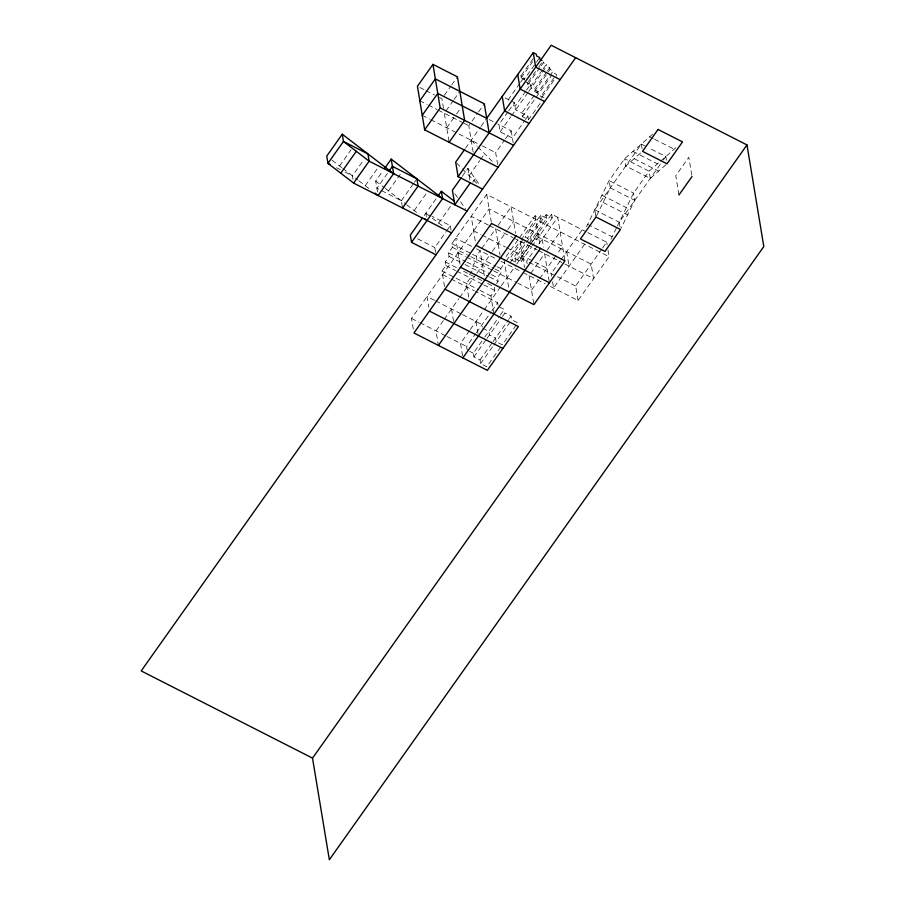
<?xml version="1.0" encoding="UTF-8"?>
<svg xmlns="http://www.w3.org/2000/svg" width="905" height="905" viewBox="0 0 905 905"><rect width="100%" height="100%" fill="white"/><g stroke="black" fill="none" stroke-linecap="round" stroke-linejoin="round"><path stroke-width="0.68" stroke-dasharray="4.53 3.39" d="M586.429 226.793L609.088 180.627L624.608 158.726L652.822 134.019M596.576 215.831L610.298 187.889L609.088 180.627L633.568 193.082L634.767 200.344L621.045 228.286M610.898 239.259L616.871 227.11M617.459 225.888L633.568 193.082L649.089 171.181L659.53 162.04M339.579 165.954L351.016 149.823M353.018 179.45L352.418 175.819L363.855 159.676M365.258 185.672L377.509 168.387M377.498 191.905L375.699 181.023L383.041 170.649M387.51 173.296L376.899 188.274L401.368 200.74L402.374 206.781M444.366 95.285L450.894 86.066M451.719 84.912L457.432 76.835M388.539 190.876L400.779 173.59M453.303 100.579L444.321 113.261L449.129 142.289M454.118 99.426L459.831 91.36M446.719 127.775L455.701 115.093M456.527 113.94L460.611 108.181M401.368 200.74L413.619 183.444M414.445 182.29L416.888 178.839M473.168 152.108L468.79 125.716L471.245 122.254M472.059 121.1L477.772 113.035M478.598 111.881L484.311 103.815M414.207 210.594L426.459 193.308M465.475 148.307L480.182 127.56M480.996 126.406L486.709 118.329M533.056 58.802L520.805 76.088L521.11 77.909L524.165 79.459L535.602 63.327M521.11 77.909L532.536 61.766M424.219 215.503L436.47 198.206M519.787 83.407L508.35 99.55L508.949 103.181M520.601 82.253L523.871 77.649L520.194 75.782M536.416 62.174L539.685 57.558M528.339 81.676L538.147 67.852M538.961 66.699L543.045 60.929L543.339 62.75L540.896 66.212M462.206 176.43L467.919 168.364L480.114 185.649M507.931 111.881L498.949 124.562L500.148 131.825L512.388 138.046L524.64 120.761M508.757 110.727L514.47 102.661L504.673 97.683M542.321 70.07L530.884 86.201L527.83 84.651L540.081 67.355M525.692 91.303L515.069 106.292L511.393 104.426M526.506 90.161L530.59 84.391L524.47 81.28M543.136 68.916L546.405 64.312L543.339 62.75M469.118 175.627L479.74 160.638M480.555 159.484L484.639 153.726M500.148 131.825L510.771 116.836M511.585 115.682L527.92 92.627M528.735 91.484L546.699 66.122L546.405 64.312M438.687 223.049L451.753 204.609M546.496 72.287L534.244 89.584L534.55 91.394L537.604 92.955L553.125 71.054L550.059 69.493L549.765 67.683L546.699 66.122M547.31 71.133L549.765 67.683M534.55 91.394L550.059 69.493M472.783 182.199L475.238 178.738M530.59 84.391L531.19 88.023L537.31 91.134L521.789 113.035L522.389 116.666L528.509 119.777L541.575 101.337M497.637 164.574L495.669 152.696L504.651 140.015M505.476 138.861L511.189 130.795L497.727 123.94M522.389 116.666L551.79 75.172M554.03 77.875L540.964 96.326L541.269 98.136M435.61 252.393L434.807 247.551L446.244 231.42M447.059 230.266L450.328 225.65L431.968 216.306M525.454 119.607L527.909 116.145L515.669 109.924L514.47 102.661M542.084 96.982L554.335 79.697M444.525 286.534L441.968 271.025L445.837 265.55L445.237 261.918L449.118 256.443L448.518 252.812L452.398 247.337L451.799 243.705L486.709 194.439L609.088 256.726L578.057 300.528L549.912 286.206M413.28 329.013L411.526 318.458L489.119 208.953L562.537 246.33L556.824 254.396M481.788 248.389L495.669 228.795L500.035 255.187M498.123 225.334L511.189 206.894L515.556 233.286M472.048 271.093L469.718 274.373L470.317 278.005L466.437 283.48L469.005 298.989M443.36 320.54L436.006 330.913L438.19 344.115M444.174 319.386L458.869 298.639M459.695 297.485L476.019 274.43M476.845 273.276L491.539 252.529M492.354 251.375L507.06 230.628M507.875 229.474L513.588 221.408M517.909 239.927L504.028 259.52L509.436 292.191M519.549 237.619L535.059 215.718L541.179 218.84L527.298 238.434M496.517 283.548L498.067 281.365L497.467 277.733L501.347 272.258L500.748 268.627L504.628 263.151M506.257 260.844L520.149 241.25L537.276 249.972M520.963 240.097L535.658 219.349M522.615 240.572L509.549 259.011L515.669 262.122L527.909 244.836M528.735 243.683L546.699 218.32L540.579 215.209L525.058 237.11L531.178 240.221L530.579 236.59L536.699 239.712L536.099 236.081L591.169 264.113L593.567 278.627L562.978 263.05M510.149 262.642L524.843 241.895M515.669 262.122L515.058 258.491L525.681 243.513M526.495 242.359L546.1 214.689L552.22 217.811L532.615 245.47M493.915 314.092L490.917 295.946L494.797 290.471L494.198 286.84L486.845 283.095M515.058 258.491L521.178 261.613L520.579 257.982L529.561 245.3M530.387 244.146L551.62 214.18L585.886 231.623M469.469 330.687L460.487 343.368L462.885 357.894M470.283 329.544L483.349 311.094M484.164 309.94L500.499 286.896M501.313 285.742L516.02 264.995M516.834 263.841L531.529 243.094M532.344 241.94L538.068 233.875M521.178 261.613L531.801 246.624M527.14 263.728L526.699 261.093L557.729 217.291L564.946 260.844M467.206 350.111L466.595 346.491L475.589 333.809M476.403 332.655L491.098 311.908M491.913 310.754L497.637 302.689L475.6 291.467M500.646 347.124L486.754 366.717L480.646 363.606L480.035 359.975L473.926 356.864L473.315 353.233L483.937 338.244M484.752 337.09L499.458 316.343M500.273 315.189L504.357 309.431L498.236 306.32M530.737 273.31L544.618 253.705L549.211 281.421M547.073 250.255L560.138 231.816M473.926 356.864L486.166 339.567M486.992 338.413L501.687 317.666M502.501 316.512L504.956 313.062L504.357 309.431M480.035 359.975L492.286 342.69M493.101 341.536L508.621 319.635M509.436 318.481L511.076 316.173L504.956 313.062M538.86 279.758L531.506 290.132L518.045 283.276M539.674 278.604L556.009 255.549M480.646 363.606L492.886 346.31M493.711 345.156L510.861 320.958M595.773 215.831L594.777 209.79L641.328 144.087L647.448 147.198M560.161 260.878L551.179 273.548L551.609 276.195M560.976 259.724L582.209 229.757L582.65 232.393M584.619 244.271L553.577 288.073L552.491 281.466M620.049 227.087L619.246 222.245L662.539 161.158M663.354 160.004L665.797 156.542L648.67 147.82M578.057 300.528L575.648 286.014L601.78 249.124M602.606 247.97L606.689 242.212L587.107 232.246M665.956 164.721L650.288 178.443L625.808 165.988L641.487 152.255M660.582 161.124L677.302 146.474M649.688 136.768L653.353 138.635M654.587 139.257L674.157 149.223M544.029 97.876L537.909 94.765L537.31 91.134M632.968 151.407L657.449 163.862M634.167 158.669L658.648 171.124M489.164 119.584L496.506 123.318M419.886 87.525L424.784 90.014M426.006 90.647L434.57 95.002M439.468 97.491L441.912 98.736L443.88 110.614M610.298 187.889L634.767 200.344M419.841 100.794L427.183 104.539M428.404 105.161L436.979 109.516M438.201 110.139L462.67 122.605M463.903 123.227L468.79 125.716M601.938 195.209L626.407 207.664M603.137 202.471L627.606 214.926M422.25 115.32L429.592 119.053M430.814 119.675L480.985 145.219M482.207 145.841L495.669 152.696M594.777 209.79L619.246 222.245M587.617 224.361L612.097 236.827M488.327 225.051L471.2 216.34L475.566 242.732M489.548 225.684L512.807 237.517M514.029 238.139L518.927 240.628M538.498 250.595L561.756 262.427M473.598 230.854L480.94 234.587M482.161 235.209L505.42 247.054M506.642 247.676L547.027 268.231M520.579 257.982L526.699 261.093M529.154 262.337L575.648 286.014M336.513 167.719L340.19 169.586M345.077 172.074L352.418 175.819M426.447 216.827L425.848 213.195L430.746 215.684M471.584 246.33L455.679 238.23L460.045 264.633M476.483 248.83L496.064 258.796M500.951 261.285L521.766 271.873M522.988 272.495L545.014 283.706M451.799 243.705L471.381 253.672M472.602 254.305L495.85 266.138M497.083 266.76L500.748 268.627M452.398 247.337L469.537 256.058M470.758 256.681L494.006 268.525M495.227 269.147L501.347 272.258M458.077 252.755L465.419 256.488M466.652 257.111L492.343 270.199M493.576 270.821L516.823 282.654M448.518 252.812L465.656 261.534M466.878 262.156L490.125 274M491.347 274.622L497.467 277.733M417.669 238.83L434.807 247.551M449.118 256.443L463.801 263.921M465.034 264.543L488.281 276.376M489.503 276.998L498.067 281.365M445.237 261.918L457.478 268.151M463.598 271.262L481.958 280.607M445.837 265.55L455.634 270.527M456.855 271.149L482.557 284.238M483.779 284.86L494.797 290.471M441.968 271.025L478.677 289.713M479.899 290.335L490.917 295.946M442.568 274.656L449.909 278.389M451.131 279.012L474.378 290.844M434.389 300.29L427.047 296.557L428.8 307.112M435.61 300.913L461.312 313.99M462.534 314.623L482.116 324.59L482.512 327.01M482.716 328.21L488.836 331.332L489.435 334.963L495.555 338.074L496.155 341.705L502.275 344.816L517.796 322.915L511.676 319.804L511.076 316.173M411.526 318.458L418.868 322.191M420.101 322.814L445.792 335.891M447.025 336.513L466.595 346.491M469.65 351.366L473.315 353.233M425.848 213.195L431.199 217.302M432.273 218.128L442.964 226.341M375.699 181.023L384.252 187.595M385.326 188.41L405.655 204.021M406.718 204.847L418.495 213.874M332.09 160.208L341.728 167.606M342.791 168.421L357.769 179.925M358.844 180.751L369.545 188.964M471.2 140.23L476.958 146.01M477.919 146.983L494.232 163.353M456.64 163.092L461.437 167.911M462.398 168.873L477.761 184.292M454.842 193.727L458.1 198.331M460.532 201.792L465.419 208.704M691.782 175.185L688.818 157.3L675.786 175.694L678.976 194.948M665.797 156.542L666.408 160.174M650.288 178.443L649.089 171.181L624.608 158.726L625.808 165.988M641.328 144.087L642.131 148.929M606.689 242.212L607.119 244.848M608.002 250.131L609.088 256.726M556.779 76.235L556.485 74.425L553.419 72.864L553.125 71.054M566.688 251.658L569.098 266.172M551.62 214.18L552.22 217.811M527.524 82.83L527.83 84.651M523.871 77.649L524.267 80.07M546.1 214.689L546.699 218.32M527.909 116.145L528.509 119.777M540.579 215.209L541.179 218.84M542.219 239.192L543.532 247.11M535.059 215.718L540.036 245.753M511.189 130.795L513.192 142.888M529.108 275.606L533.916 304.646M520.149 241.25L524.515 267.642M486.709 194.439L491.302 222.155M497.637 302.689L498.033 305.109M467.919 168.364L469.887 180.242M484.299 275.765L480.148 250.696L476.279 256.172L476.878 259.803L472.998 265.278L473.598 268.898M475.996 321.467L478.179 334.669M450.328 225.65L451.12 230.492M451.527 309.012L453.925 323.526"/><path stroke-width="1.36" d="M374.885 193.07L378.098 195.537L393.618 173.636L342.26 134.2L326.75 156.101L327.949 163.364L353.629 183.082L451.527 232.913M340.789 173.217L356.298 151.316M449.129 142.289L464.638 120.388L457.432 76.835L432.952 64.379L417.443 86.28L424.649 129.834L498.078 167.21M353.629 183.082L369.138 161.18L367.939 153.918L343.459 141.463L342.26 134.2M419.841 100.794L435.362 78.893L484.311 103.815L489.119 132.854M384.682 168.341L391.209 159.122L442.568 198.557L411.537 242.348L436.006 254.814M422.25 115.32L437.76 93.419L486.709 118.329L533.26 52.637L536.326 54.187L536.62 56.008L539.685 57.558L539.98 59.379L542.027 60.42M389.15 170.988L392.419 166.373L416.888 178.839L418.087 186.091L402.578 207.992M424.649 129.834L440.169 107.933L432.952 64.379M464.661 149.461L455.679 162.131L458.088 176.656L482.557 189.111M422.578 217.8L410.327 235.096L411.537 242.348M438.099 195.899L441.369 191.294L454.208 201.148M458.088 176.656L551.19 45.25L746.987 144.924L763.809 246.545L329.341 859.75L312.519 758.13L746.987 144.924M461.38 177.584L452.398 190.265L454.808 204.779L470.317 182.878M575.659 57.705L141.191 670.922L312.519 758.13M438.405 345.427L515.997 235.934M462.885 357.894L540.466 248.389M678.976 194.948L692.008 176.554M560.138 79.606L535.669 67.151L533.26 52.637M544.629 101.507L520.149 89.052L517.751 74.538M529.108 123.408L504.639 110.953L502.23 96.428M440.169 107.933L513.588 145.309M467.048 211.012L369.138 161.18L343.459 141.463L327.949 163.364L330.393 164.608M475.996 245.368L549.426 282.745M460.487 267.269L533.916 304.646L564.946 260.844L491.517 223.467L413.936 332.972L487.365 370.349L518.395 326.547L444.966 289.17M429.445 311.071L502.875 348.448M424.909 218.806L427.047 220.447M441.369 191.294L442.568 198.557M391.209 159.122L393.618 173.636M595.976 217.042L580.456 238.943L604.936 251.409L620.457 229.508L595.976 217.042M658.048 129.449L642.527 151.35L667.008 163.805L682.517 141.904L658.048 129.449"/></g></svg>
